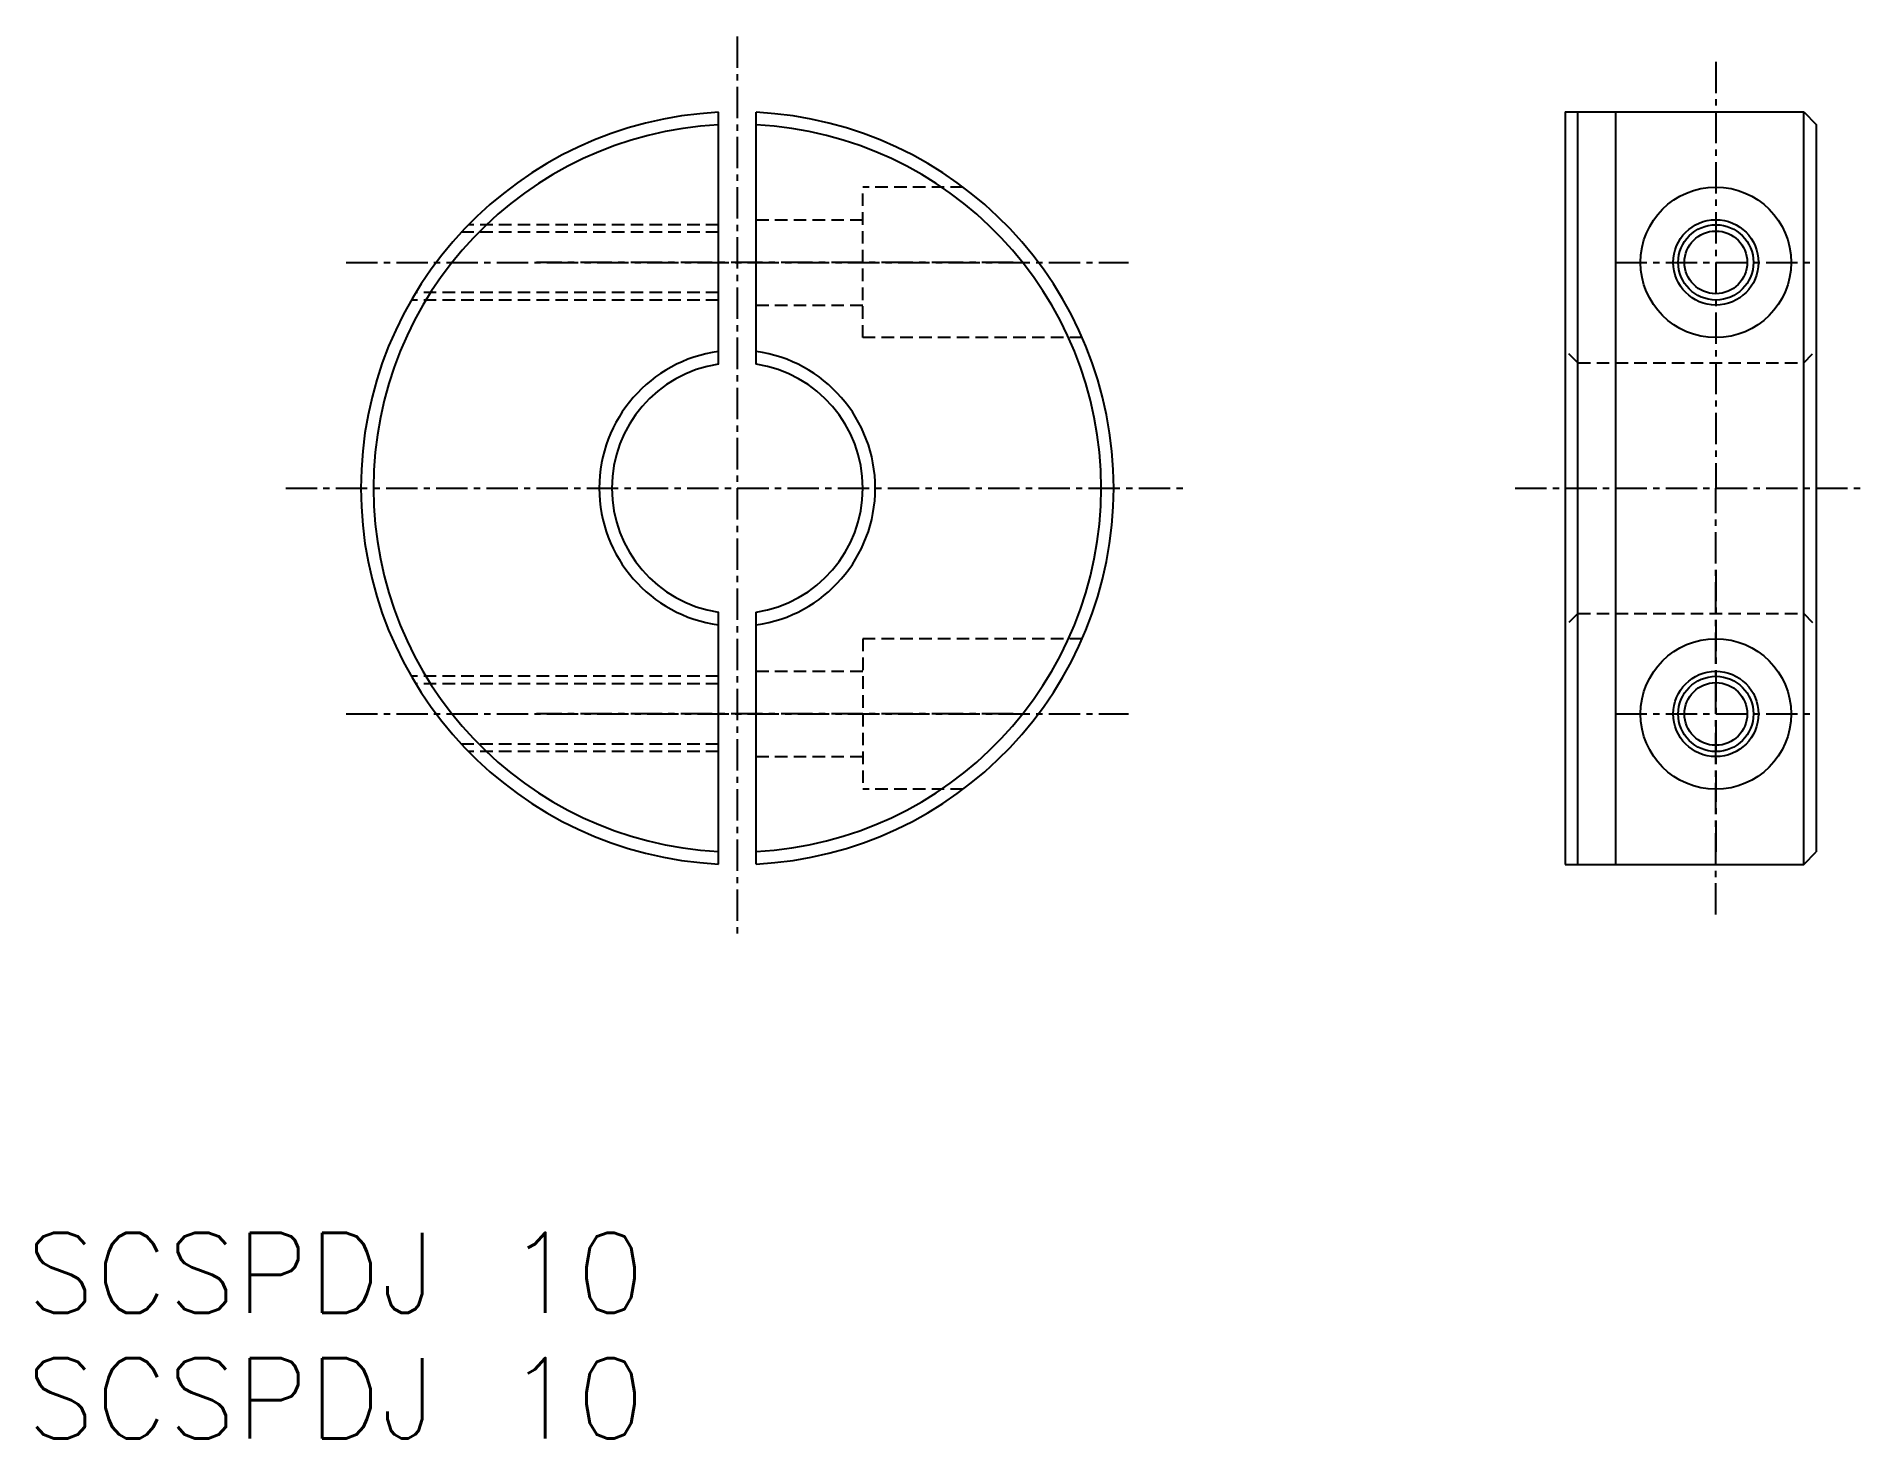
# Model space of a CAD drawing. Extents: x 635.4 to 708.3, y 18.4 to 74.3.
import ezdxf

# ---------------------------------------------------------------- set-up
doc = ezdxf.new("R2010")
doc.units = 0
doc.linetypes.add('CENTER', pattern=[2, 1.25, -0.25, 0.25, -0.25])
doc.linetypes.add('DASHED', pattern=[0.75, 0.5, -0.25])
doc.layers.get('0').update_dxf_attribs({"linetype": 'CONTINUOUS'})
doc.layers.add('CENTER', color=1, linetype='CENTER')
doc.styles.get("Standard").update_dxf_attribs({"font": 'txt.shx', "bigfont": 'bigfont.shx'})

msp = doc.modelspace()

# ---------------------------------------------------------------- linework, layer by layer
at = {"color": 7, "linetype": 'CONTINUOUS'}
for p, q in [((662.529, 61.269), (662.529, 71.307)), ((664.029, 61.269), (664.029, 71.307)), ((696.279, 71.326), (696.279, 41.326)), ((696.279, 71.326), (705.779, 71.326)), ((696.779, 41.326), (696.779, 71.326)), ((698.279, 71.326), (698.279, 41.326)), ((705.779, 41.326), (705.779, 71.326)), ((705.779, 71.326), (706.279, 70.826)), ((706.279, 70.826), (706.279, 41.826)), ((662.529, 41.345), (662.529, 51.383)), ((664.029, 41.345), (664.029, 51.383)), ((705.779, 41.326), (706.279, 41.826)), ((696.279, 41.326), (705.779, 41.326))]:
    msp.add_line(p, q, dxfattribs=at)
at = {"color": 3, "linetype": 'DASHED'}
for p, q in [((668.279, 62.326), (668.279, 68.326)), ((672.279, 68.326), (668.279, 68.326)), ((662.529, 66.526), (652.28, 66.526)), ((662.529, 66.826), (652.567, 66.826)), ((664.029, 67.026), (668.279, 67.026)), ((662.529, 63.826), (650.288, 63.826)), ((662.529, 64.126), (650.466, 64.126)), ((664.029, 63.626), (668.279, 63.626)), ((677.026, 62.326), (668.279, 62.326)), ((696.779, 61.326), (696.279, 61.826)), ((696.779, 61.326), (705.779, 61.326)), ((705.779, 61.326), (706.279, 61.826)), ((696.779, 51.326), (696.279, 50.826)), ((696.779, 51.326), (705.779, 51.326)), ((705.779, 51.326), (706.279, 50.826)), ((677.026, 50.326), (668.279, 50.326)), ((668.279, 50.326), (668.279, 44.326)), ((664.029, 49.026), (668.279, 49.026)), ((662.529, 48.826), (650.288, 48.826)), ((662.529, 48.526), (650.466, 48.526)), ((662.529, 46.126), (652.28, 46.126)), ((662.529, 45.826), (652.567, 45.826)), ((664.029, 45.626), (668.279, 45.626)), ((672.279, 44.326), (668.279, 44.326))]:
    msp.add_line(p, q, dxfattribs=at)
at = {"color": 7, "linetype": 'CONTINUOUS'}
for centre, radius in [((702.279, 65.326), 3), ((702.279, 65.326), 1.7), ((702.279, 65.326), 1.25), ((702.279, 47.326), 3), ((702.279, 47.326), 1.7), ((702.279, 47.326), 1.25)]:
    msp.add_circle(centre, radius, dxfattribs=at)
at = {"color": 3, "linetype": 'CONTINUOUS'}
for centre in [(702.279, 65.326), (702.279, 47.326)]:
    msp.add_circle(centre, 1.5, dxfattribs=at)
at = {"color": 7, "linetype": 'CONTINUOUS'}
for radius, start, end in [(15, 92.86598, 267.13402), (14.5, 92.9649, 267.0351), (15, 272.86598, 87.13402), (14.5, 272.9649, 87.0351), (5.5, 97.83748, 262.16252), (5, 98.62693, 261.37307), (5.5, 277.83748, 82.16252), (5, 278.62693, 81.37307)]:
    msp.add_arc((663.279, 56.326), radius, start, end, dxfattribs=at)
at = {"layer": 'CENTER', "color": 1, "linetype": 'CENTER'}
for p, q in [((663.279, 74.326), (663.279, 38.326)), ((702.279, 73.326), (702.279, 56.326)), ((647.69, 65.326), (678.867, 65.326)), ((674.279, 65.326), (655.279, 65.326)), ((698.279, 65.326), (706.279, 65.326)), ((645.279, 56.326), (681.279, 56.326)), ((694.279, 56.326), (708.279, 56.326)), ((702.279, 39.326), (702.279, 56.326)), ((702.279, 53.076), (702.279, 41.576)), ((647.69, 47.326), (678.867, 47.326)), ((674.279, 47.326), (655.279, 47.326)), ((698.279, 47.326), (706.279, 47.326))]:
    msp.add_line(p, q, dxfattribs=at)

# ---------------------------------------------------------------- texts
at = {"color": 7}
for p in [(634.941, 23.45), (634.941, 18.449)]:
    msp.add_text('SCSPDJ 10', height=3.2, dxfattribs=at).set_placement(p)

doc.saveas('drawing.dxf')
